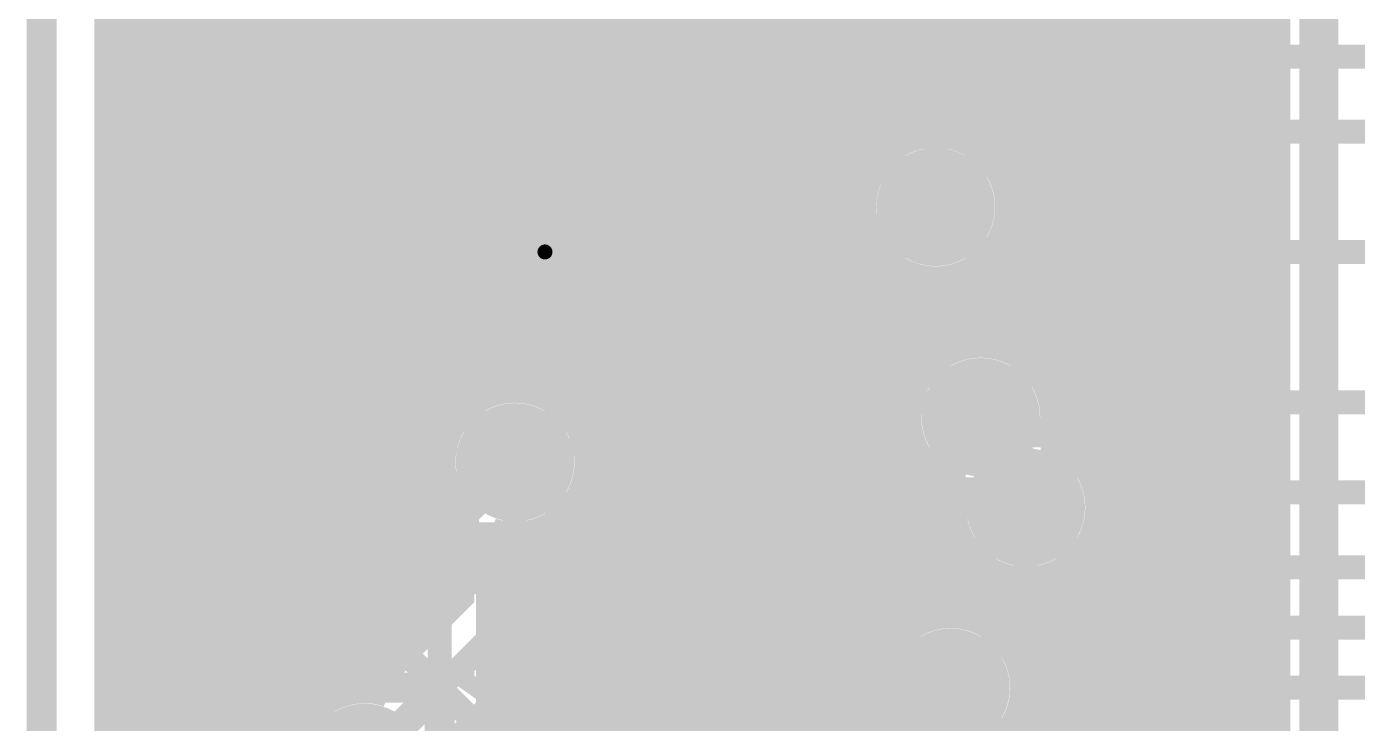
# Model space of a CAD drawing. Extents: x -4 to 136, y -50 to 40.
# Drawn here: x -4.13 to 7.12, y 13.03 to 18.92 of the extents above; entities that cross this region are included whole.
import ezdxf

# ---------------------------------------------------------------- set-up
doc = ezdxf.new("R2010")
doc.units = 0
doc.header["$MEASUREMENT"] = 0
doc.layers.get('0').update_dxf_attribs({"linetype": 'CONTINUOUS'})
for name, color, linetype in [('25-335-0_BOT', 7, 'CONTINUOUS'), ('25-335-0_DRD', 7, 'CONTINUOUS'), ('25-335-0_GND', 6, 'CONTINUOUS'), ('25-335-0_IN1', 4, 'CONTINUOUS'), ('25-335-0_SMT', 5, 'CONTINUOUS'), ('25-335-0_SPT', 10, 'CONTINUOUS'), ('25-335-0_SST', 9, 'CONTINUOUS'), ('25-335-0_TOP', 12, 'CONTINUOUS'), ('THRUHOLE_TAP', 15, 'CONTINUOUS')]:
    doc.layers.add(name, color=color, linetype=linetype)

# ---------------------------------------------------------------- blocks, each defined once
blk = doc.blocks.new('ROUND_40')
at = {"const_width": 0.29972}
blk.add_lwpolyline([(-0.14986, 0, 1), (0.14986, 0, 1)], format="xyb", close=True, dxfattribs=at)
blk = doc.blocks.new('ROUND_60')
at = {"const_width": 0.50038}
blk.add_lwpolyline([(-0.25019, 0, 1), (0.25019, 0, 1)], format="xyb", close=True, dxfattribs=at)
blk = doc.blocks.new('ROUND_63')
at = {"const_width": 0.0635}
blk.add_lwpolyline([(-0.03175, 0, 1), (0.03175, 0, 1)], format="xyb", close=True, dxfattribs=at)
blk = doc.blocks.new('RECTANGLE_4')
blk.add_solid([(0.4064, 0.4826), (0.4064, -0.4826), (-0.4064, 0.4826), (-0.4064, -0.4826)])
blk = doc.blocks.new('OBLONG_33')
at = {"const_width": 0.2794}
blk.add_lwpolyline([(0.7493, 0), (-0.7493, 0)], dxfattribs=at)
at = {"const_width": 0.1397}
for points in [[(-0.81915, 0, 1), (-0.67945, 0, 1)], [(0.67945, 0, 1), (0.81915, 0, 1)]]:
    blk.add_lwpolyline(points, format="xyb", close=True, dxfattribs=at)
blk = doc.blocks.new('RECTANGLE_34')
blk.add_solid([(0.889, 0.1397), (0.889, -0.1397), (-0.889, 0.1397), (-0.889, -0.1397)])
blk = doc.blocks.new('ROUND_23')
at = {"const_width": 0.10033}
blk.add_lwpolyline([(-0.050164, 0, 1), (0.050164, 0, 1)], format="xyb", close=True, dxfattribs=at)

msp = doc.modelspace()

# ---------------------------------------------------------------- linework, layer by layer
at = {"layer": '25-335-0_BOT'}
for points, const_width in [([(-3.429, 33.401), (-3.429, -3.556)], 0.254), ([(1.6002, 33.401), (1.6002, 2.53492)], 0.254), ([(1.8288, 33.401), (1.8288, 2.3749)], 0.254), ([(2.0574, 33.401), (2.0574, 2.17932)], 0.254), ([(2.286, 33.401), (2.286, 1.93802)], 0.254), ([(2.5146, 33.401), (2.5146, 1.63068)], 0.254), ([(2.7432, 33.401), (2.7432, 1.2065)], 0.254), ([(5.2578, 33.401), (5.2578, 5.68452)], 0.254), ([(2.9718, 29.35478), (2.9718, 17.63522)], 0.254), ([(3.2004, 29.0703), (3.2004, 17.9197)], 0.254), ([(3.429, 28.97378), (3.429, 18.01622)], 0.254), ([(3.6576, 28.9687), (3.6576, 18.0213)], 0.254), ([(5.4864, 28.66898), (5.4864, 12.34948)], 0.254), ([(5.715, 28.32608), (5.715, 12.69238)], 0.254), ([(5.9436, 28.21686), (5.9436, 12.8016)], 0.254), ([(6.1722, 28.20416), (6.1722, 12.81684)], 0.254), ([(-3.2004, 26.06294), (-3.2004, -3.556)], 0.254), ([(-2.9718, 25.7175), (-2.9718, 5.26034)], 0.254), ([(-2.7432, 25.51176), (-2.7432, 5.26034)], 0.254), ([(-2.5146, 25.37714), (-2.5146, 5.26034)], 0.254), ([(-2.286, 25.29078), (-2.286, 5.26034)], 0.254), ([(-2.0574, 25.2476), (-2.0574, 5.26034)], 0.254), ([(-1.8288, 25.24252), (-1.8288, 12.98956)], 0.254), ([(-1.6002, 25.273), (-1.6002, 13.23594)], 0.254), ([(-1.3716, 21.82114), (-1.3716, 13.3223)], 0.254), ([(1.3716, 21.82114), (1.3716, 2.66446)], 0.254), ([(-1.143, 21.36648), (-1.143, 13.4366)], 0.254), ([(1.143, 21.36648), (1.143, 2.77114)], 0.254), ([(-0.9144, 21.12518), (-0.9144, 13.6652)], 0.254), ([(-0.6858, 20.97024), (-0.6858, 13.8938)], 0.254), ([(-0.4572, 20.86864), (-0.4572, 15.6718)], 0.254), ([(6.858, 20.828), (6.858, -0.889), (8.89, -2.921), (13.843, -2.921)], 0.2032), ([(3.937, 15.621), (4.445, 16.129), (4.445, 20.447)], 0.2032), ([(6.4008, 20.39366), (6.4008, 12.74318)], 0.254), ([(6.4262, 20.36826), (6.4262, 12.72794)], 0.254), ([(3.8862, 20.1549), (3.8862, 17.93494)], 0.254), ([(5.0292, 20.21078), (5.0292, 5.70738)], 0.254), ([(4.0132, 19.98726), (4.0132, 17.8308)], 0.254), ([(4.8768, 19.98726), (4.8768, 16.129)], 0.254), ([(-0.2286, 19.65198), (-0.2286, 15.82674)], 0.254), ([(0.9144, 19.47672), (0.9144, 2.85496)], 0.254), ([(0, 19.30908), (0, 15.86992)], 0.254), ([(0.6858, 19.26082), (0.6858, 2.91846)], 0.254), ([(0.2286, 19.19986), (0.2286, 15.82674)], 0.254), ([(0.4572, 19.18716), (0.4572, 15.6718)], 0.254), ([(4.0132, 18.8468), (-3.429, 18.8468)], 0.254), ([(6.4262, 18.8468), (4.8768, 18.8468)], 0.254), ([(4.0132, 18.6182), (-3.429, 18.6182)], 0.254), ([(6.4262, 18.6182), (4.8768, 18.6182)], 0.254), ([(4.0132, 18.3896), (-3.429, 18.3896)], 0.254), ([(6.4262, 18.3896), (4.8768, 18.3896)], 0.254), ([(4.0132, 18.161), (-3.429, 18.161)], 0.254), ([(6.4262, 18.161), (4.8768, 18.161)], 0.254), ([(3.22072, 17.9324), (-3.429, 17.9324)], 0.254), ([(4.0132, 17.9324), (3.89128, 17.9324)], 0.254), ([(6.4262, 17.9324), (4.8768, 17.9324)], 0.254), ([(3.00482, 17.7038), (-3.429, 17.7038)], 0.254), ([(6.4262, 17.7038), (4.8768, 17.7038)], 0.254), ([(2.93116, 17.4752), (-3.429, 17.4752)], 0.254), ([(6.4262, 17.4752), (4.8768, 17.4752)], 0.254), ([(2.94386, 17.2466), (-3.429, 17.2466)], 0.254), ([(6.4262, 17.2466), (4.8768, 17.2466)], 0.254), ([(2.9718, 17.16278), (2.9718, 0.38862)], 0.254), ([(3.05308, 17.018), (-3.429, 17.018)], 0.254), ([(6.4262, 17.018), (4.8768, 17.018)], 0.254), ([(3.2004, 16.8783), (3.2004, 13.73886)], 0.254), ([(3.8862, 16.86306), (3.8862, 16.24838)], 0.254), ([(4.0132, 16.96466), (4.0132, 16.3068)], 0.254), ([(3.39598, 16.7894), (-3.429, 16.7894)], 0.254), ([(3.429, 16.78178), (3.429, 15.99184)], 0.254), ([(3.6576, 16.7767), (3.6576, 16.18488)], 0.254), ([(4.0132, 16.7894), (3.71348, 16.7894)], 0.254), ([(6.4262, 16.7894), (4.8768, 16.7894)], 0.254), ([(4.0132, 16.5608), (-3.429, 16.5608)], 0.254), ([(6.4262, 16.5608), (4.8768, 16.5608)], 0.254), ([(4.0132, 16.3322), (-3.429, 16.3322)], 0.254), ([(4.0132, 16.3068), (3.95478, 16.25092)], 0.254), ([(6.4262, 16.3322), (4.8768, 16.3322)], 0.254), ([(3.5306, 16.1036), (-3.429, 16.1036)], 0.254), ([(6.4262, 16.1036), (4.8768, 16.1036)], 0.254), ([(3.36042, 15.875), (-3.429, 15.875)], 0.254), ([(6.4262, 15.875), (4.79298, 15.875)], 0.254), ([(4.8006, 15.88262), (4.8006, 15.26286)], 0.254), ([(4.7498, 15.8242), (4.56692, 15.63878)], 0.254), ([(-0.48006, 15.6464), (-3.429, 15.6464)], 0.254), ([(3.30708, 15.6464), (0.48006, 15.6464)], 0.254), ([(6.4262, 15.6464), (4.572, 15.6464)], 0.254), ([(4.572, 15.64386), (4.572, 15.43558)], 0.254), ([(-0.60452, 15.4178), (-3.429, 15.4178)], 0.254), ([(3.3401, 15.4178), (0.60452, 15.4178)], 0.254), ([(6.4262, 15.4178), (4.60756, 15.4178)], 0.254), ([(-0.62738, 15.1892), (-3.429, 15.1892)], 0.254), ([(-1.27, 12.7), (0, 13.97), (0, 15.24)], 0.2032), ([(3.47726, 15.1892), (0.62738, 15.1892)], 0.254), ([(3.429, 15.24762), (3.429, 13.91158)], 0.254), ([(6.4262, 15.1892), (4.85394, 15.1892)], 0.254), ([(-0.56388, 14.9606), (-3.429, 14.9606)], 0.254), ([(3.6957, 14.9606), (0.56388, 14.9606)], 0.254), ([(3.6576, 15.05712), (3.6576, 13.96492)], 0.254), ([(6.4262, 14.9606), (4.9403, 14.9606)], 0.254), ([(-0.4318, 14.732), (-3.429, 14.732)], 0.254), ([(-0.4572, 14.80566), (-0.4572, 14.1224)], 0.254), ([(-0.4318, 14.78026), (-0.4318, 14.1478)], 0.254), ([(0.4318, 14.78026), (0.4318, 13.97)], 0.254), ([(3.70078, 14.732), (0.4318, 14.732)], 0.254), ([(0.4572, 14.80566), (0.4572, 2.96164)], 0.254), ([(6.4262, 14.732), (4.93522, 14.732)], 0.254), ([(-0.4318, 14.5034), (-3.429, 14.5034)], 0.254), ([(3.7973, 14.5034), (0.4318, 14.5034)], 0.254), ([(6.4262, 14.5034), (4.8387, 14.5034)], 0.254), ([(3.8862, 14.39926), (3.8862, 13.9319)], 0.254), ([(4.8006, 14.4526), (4.8006, 5.64388)], 0.254), ([(-0.4318, 14.2748), (-3.429, 14.2748)], 0.254), ([(4.08178, 14.2748), (0.4318, 14.2748)], 0.254), ([(6.4262, 14.2748), (4.55422, 14.2748)], 0.254), ([(4.572, 14.28242), (4.572, 5.45084)], 0.254), ([(4.1148, 14.2621), (4.1148, 13.7922)], 0.254), ([(4.3434, 14.22908), (4.3434, -3.556)], 0.254), ([(-0.5334, 14.0462), (-3.429, 14.0462)], 0.254), ([(-0.4318, 14.1478), (-1.24968, 13.32992)], 0.254), ([(6.4262, 14.0462), (0.4318, 14.0462)], 0.254), ([(-0.762, 13.8176), (-3.429, 13.8176)], 0.254), ([(3.2766, 13.8176), (0.40386, 13.8176)], 0.254), ([(6.4262, 13.8176), (4.08686, 13.8176)], 0.254), ([(0.3048, 13.6652), (-0.64008, 12.71778)], 0.254), ([(-0.9906, 13.589), (-3.429, 13.589)], 0.254), ([(3.10642, 13.589), (0.2286, 13.589)], 0.254), ([(0.2286, 13.58646), (0.2286, 5.26034)], 0.254), ([(6.4262, 13.589), (4.25958, 13.589)], 0.254), ([(-1.2192, 13.3604), (-3.429, 13.3604)], 0.254), ([(-1.24968, 13.32992), (-1.26994, 13.32894)], 0.254), ([(3.05308, 13.3604), (0, 13.3604)], 0.254), ([(0, 13.35786), (0, 5.26034)], 0.254), ([(3.683, -2.413), (3.683, 13.335)], 0.2032), ([(6.4262, 13.3604), (4.31292, 13.3604)], 0.254), ([(-1.7272, 13.1318), (-3.429, 13.1318)], 0.254), ([(-0.2286, 13.12926), (-0.2286, 5.26034)], 0.254), ([(3.0861, 13.1318), (-0.22606, 13.1318)], 0.254), ([(6.4262, 13.1318), (4.2799, 13.1318)], 0.254), ([(3.2004, 12.9286), (3.2004, -2.0066)], 0.254)]:
    msp.add_lwpolyline(points, dxfattribs=dict(at, const_width=const_width))
at = {"layer": '25-335-0_BOT', "const_width": 0.254}
for points in [[(3.556, 18.02892, 0.4142136), (2.92608, 17.399)], [(4.0132, 17.8308, 0.2063465), (3.556, 18.02787)], [(2.92608, 17.399, 0.4142136), (3.556, 16.76908)], [(3.556, 16.76908, 0.2055832), (4.01269, 16.96514)], [(3.937, 16.25092, 0.4142136), (3.30708, 15.621)], [(4.7498, 15.8242, 0.1989124), (4.87605, 16.129)], [(4.7498, 15.8242, 0.1989124), (4.87605, 16.129)], [(0, 15.86992, 0.4142136), (-0.62992, 15.24)], [(0.62992, 15.24, 0.4142136), (0, 15.86992)], [(3.30708, 15.621, 0.3105672), (3.71094, 15.03172)], [(4.54152, 15.44828, 0.0696874), (4.56571, 15.621)], [(4.94792, 14.859, 0.3115985), (4.54152, 15.44828)], [(-0.62992, 15.24, 0.2070678), (-0.43125, 14.78084)], [(0.4318, 14.78026, 0.2070673), (0.63072, 15.24)], [(3.71094, 15.03172, 0.0694097), (3.68685, 14.859)], [(3.68808, 14.859, 0.4142136), (4.318, 14.22908)], [(4.318, 14.22908, 0.4142136), (4.94792, 14.859)], [(0.3048, 13.6652, 0.1989124), (0.43105, 13.97)], [(0.3048, 13.6652, 0.1989124), (0.43105, 13.97)], [(3.683, 13.96492, 0.4142136), (3.05308, 13.335)], [(4.31292, 13.335, 0.4142136), (3.683, 13.96492)], [(-1.27, 13.32992, 0.4142136), (-1.89992, 12.7)], [(3.05308, 13.335, 0.2070672), (3.25175, 12.87584)], [(4.1148, 12.87526, 0.2070673), (4.31372, 13.335)]]:
    msp.add_lwpolyline(points, format="xyb", dxfattribs=at)
at = {"layer": '25-335-0_DRD', "const_width": 0.254}
for points in [[(-4.0005, 34.00044), (-4.0005, -4.0005), (135.99922, -4.0005), (135.99922, 34.00044), (-4.0005, 34.00044)], [(-2.032, 20.32), (-2.032, 19.05)], [(-0.762, 20.32), (-2.032, 19.05)], [(-0.762, 19.05), (-2.032, 20.32)], [(-2.032, 20.32), (-2.032, 19.05)], [(-0.762, 20.32), (-2.032, 19.05)], [(-0.762, 19.05), (-2.032, 20.32)], [(-0.762, 19.05), (-0.762, 20.32)], [(-0.762, 19.05), (-0.762, 20.32)], [(-2.032, 19.05), (-0.762, 19.05)], [(-2.032, 19.05), (-0.762, 19.05)], [(2.921, 18.034), (2.921, 16.764)], [(4.191, 18.034), (2.921, 18.034)], [(4.191, 18.034), (2.921, 16.764)], [(4.191, 16.764), (2.921, 18.034)], [(4.191, 16.764), (4.191, 18.034)], [(-0.381, 17.653), (-0.381, 16.383)], [(0.889, 17.653), (-0.381, 17.653)], [(0.889, 17.653), (-0.381, 16.383)], [(0.889, 16.383), (-0.381, 17.653)], [(-0.381, 17.653), (-0.381, 16.383)], [(0.889, 17.653), (-0.381, 17.653)], [(0.889, 17.653), (-0.381, 16.383)], [(0.889, 16.383), (-0.381, 17.653)], [(0.889, 16.383), (0.889, 17.653)], [(0.889, 16.383), (0.889, 17.653)], [(2.921, 16.764), (4.191, 16.764)], [(-0.381, 16.383), (0.889, 16.383)], [(-0.381, 16.383), (0.889, 16.383)], [(3.302, 16.256), (3.302, 14.986)], [(4.572, 16.256), (3.302, 16.256)], [(4.572, 16.256), (3.302, 14.986)], [(4.572, 14.986), (3.302, 16.256)], [(4.572, 14.986), (4.572, 16.256)], [(-0.635, 15.875), (-0.635, 14.605)], [(0.635, 15.875), (-0.635, 15.875)], [(0.635, 15.875), (-0.635, 14.605)], [(0.635, 14.605), (-0.635, 15.875)], [(0.635, 14.605), (0.635, 15.875)], [(3.683, 15.494), (3.683, 14.224)], [(4.953, 15.494), (3.683, 15.494)], [(4.953, 15.494), (3.683, 14.224)], [(4.953, 14.224), (3.683, 15.494)], [(4.953, 14.224), (4.953, 15.494)], [(3.302, 14.986), (4.572, 14.986)], [(-0.635, 14.605), (0.635, 14.605)], [(3.683, 14.224), (4.953, 14.224)], [(3.048, 13.97), (3.048, 12.7)], [(4.318, 13.97), (3.048, 13.97)], [(4.318, 13.97), (3.048, 12.7)], [(4.318, 12.7), (3.048, 13.97)], [(4.318, 12.7), (4.318, 13.97)], [(-1.905, 13.335), (-1.905, 12.065)], [(-0.635, 13.335), (-1.905, 13.335)], [(-0.635, 13.335), (-1.905, 12.065)], [(-0.635, 12.065), (-1.905, 13.335)], [(-0.635, 12.065), (-0.635, 13.335)]]:
    msp.add_lwpolyline(points, dxfattribs=at)
at = {"layer": '25-335-0_GND', "const_width": 0.254}
msp.add_lwpolyline([(-4.0005, 34.00044), (-4.0005, -4.0005), (135.99922, -4.0005), (135.99922, 34.00044), (-4.0005, 34.00044)], dxfattribs=at)
at = {"layer": '25-335-0_IN1'}
for points, const_width in [([(-3.429, 33.401), (-3.429, -3.556)], 0.254), ([(1.6002, 33.401), (1.6002, 6.54558)], 0.254), ([(1.8288, 33.401), (1.8288, 6.54558)], 0.254), ([(2.0574, 33.401), (2.0574, 6.54558)], 0.254), ([(2.286, 33.401), (2.286, 6.54558)], 0.254), ([(2.5146, 33.401), (2.5146, 6.54558)], 0.254), ([(2.7432, 33.401), (2.7432, 6.54558)], 0.254), ([(5.2578, 33.401), (5.2578, 5.68452)], 0.254), ([(3.556, 17.399), (3.556, 29.591)], 0.2032), ([(2.9718, 29.35478), (2.9718, 17.63522)], 0.254), ([(3.1242, 29.13126), (3.1242, 17.8562)], 0.254), ([(6.096, 28.829), (6.096, 12.192)], 0.2032), ([(5.4864, 28.66898), (5.4864, 12.34948)], 0.254), ([(5.6642, 28.36926), (5.6642, 12.6492)], 0.254), ([(-3.2004, 26.06294), (-3.2004, -3.556)], 0.254), ([(-2.9718, 25.7175), (-2.9718, -3.556)], 0.254), ([(-2.7432, 25.51176), (-2.7432, -3.556)], 0.254), ([(-2.5146, 25.37714), (-2.5146, -3.556)], 0.254), ([(-2.286, 25.29078), (-2.286, -3.556)], 0.254), ([(-2.0574, 25.2476), (-2.0574, -3.556)], 0.254), ([(-1.8288, 25.24252), (-1.8288, 12.98956)], 0.254), ([(-1.6002, 25.273), (-1.6002, 13.23594)], 0.254), ([(32.131, 23.241), (30.861, 24.511), (22.606, 24.511), (21.717, 23.622), (11.176, 23.622), (6.731, 19.177), (6.731, 9.271), (6.223, 8.763)], 0.2032), ([(-1.3716, 21.82114), (-1.3716, 13.3223)], 0.254), ([(1.3716, 21.82114), (1.3716, 6.54558)], 0.254), ([(-1.143, 21.36648), (-1.143, 13.31722)], 0.254), ([(1.143, 21.36648), (1.143, 6.54558)], 0.254), ([(5.0292, 20.21078), (5.0292, 5.70738)], 0.254), ([(3.9878, 20.01266), (3.9878, 17.8562)], 0.254), ([(4.1148, 19.91106), (4.1148, 17.68856)], 0.254), ([(4.8006, 19.9263), (4.8006, 15.26286)], 0.254), ([(0.381, 19.812), (-0.635, 18.796), (-0.635, 5.334), (3.048, 1.651), (3.048, -3.302)], 0.2032), ([(4.3434, 19.8247), (4.3434, 16.10106)], 0.254), ([(4.572, 19.82978), (4.572, 15.43558)], 0.254), ([(0.9144, 19.47672), (0.9144, 6.54558)], 0.254), ([(0.6858, 19.26082), (0.6858, 6.54558)], 0.254), ([(0.36068, 19.18208), (-0.2032, 18.61566)], 0.254), ([(0.4572, 19.18716), (0.4572, 15.6718)], 0.254), ([(0.2286, 19.04746), (0.2286, 15.82674)], 0.254), ([(-1.06426, 18.8468), (-3.429, 18.8468)], 0.254), ([(-1.0668, 18.796), (-1.0668, 13.2969)], 0.254), ([(0, 18.81886), (0, 15.86992)], 0.254), ([(3.1242, 18.8468), (0.0254, 18.8468)], 0.254), ([(5.6642, 18.8468), (3.9878, 18.8468)], 0.254), ([(-1.0668, 18.6182), (-3.429, 18.6182)], 0.254), ([(-0.2032, 18.61566), (-0.2032, 15.8369)], 0.254), ([(3.1242, 18.6182), (-0.20066, 18.6182)], 0.254), ([(5.6642, 18.6182), (3.9878, 18.6182)], 0.254), ([(-1.0668, 18.3896), (-3.429, 18.3896)], 0.254), ([(3.1242, 18.3896), (-0.2032, 18.3896)], 0.254), ([(5.6642, 18.3896), (3.9878, 18.3896)], 0.254), ([(-1.0668, 18.161), (-3.429, 18.161)], 0.254), ([(3.1242, 18.161), (-0.2032, 18.161)], 0.254), ([(5.6642, 18.161), (3.9878, 18.161)], 0.254), ([(-1.0668, 17.9324), (-3.429, 17.9324)], 0.254), ([(3.1242, 17.9324), (-0.2032, 17.9324)], 0.254), ([(5.6642, 17.9324), (3.9878, 17.9324)], 0.254), ([(-1.0668, 17.7038), (-3.429, 17.7038)], 0.254), ([(3.00482, 17.7038), (-0.2032, 17.7038)], 0.254), ([(5.6642, 17.7038), (4.10718, 17.7038)], 0.254), ([(-1.0668, 17.4752), (-3.429, 17.4752)], 0.254), ([(2.93116, 17.4752), (-0.2032, 17.4752)], 0.254), ([(5.6642, 17.4752), (4.18084, 17.4752)], 0.254), ([(-1.0668, 17.2466), (-3.429, 17.2466)], 0.254), ([(2.94386, 17.2466), (-0.2032, 17.2466)], 0.254), ([(5.6642, 17.2466), (4.1656, 17.2466)], 0.254), ([(2.9718, 17.16278), (2.9718, 6.54558)], 0.254), ([(4.1148, 17.1069), (4.1148, 16.22552)], 0.254), ([(-1.0668, 17.018), (-3.429, 17.018)], 0.254), ([(3.05308, 17.018), (-0.2032, 17.018)], 0.254), ([(5.6642, 17.018), (4.05638, 17.018)], 0.254), ([(3.2004, 16.8783), (3.2004, 13.73886)], 0.254), ([(3.8862, 16.86306), (3.8862, 16.24838)], 0.254), ([(-1.0668, 16.7894), (-3.429, 16.7894)], 0.254), ([(3.39598, 16.7894), (-0.2032, 16.7894)], 0.254), ([(3.429, 16.78178), (3.429, 15.99184)], 0.254), ([(3.6576, 16.7767), (3.6576, 16.18488)], 0.254), ([(5.6642, 16.7894), (3.71348, 16.7894)], 0.254), ([(-1.0668, 16.5608), (-3.429, 16.5608)], 0.254), ([(5.6642, 16.5608), (-0.2032, 16.5608)], 0.254), ([(-1.0668, 16.3322), (-3.429, 16.3322)], 0.254), ([(5.6642, 16.3322), (-0.2032, 16.3322)], 0.254), ([(-1.0668, 16.1036), (-3.429, 16.1036)], 0.254), ([(3.5306, 16.1036), (-0.2032, 16.1036)], 0.254), ([(5.6642, 16.1036), (4.34086, 16.1036)], 0.254), ([(-1.0668, 15.875), (-3.429, 15.875)], 0.254), ([(3.36042, 15.875), (-0.2032, 15.875)], 0.254), ([(5.6642, 15.875), (4.51358, 15.875)], 0.254), ([(-1.0668, 15.6464), (-3.429, 15.6464)], 0.254), ([(3.30708, 15.6464), (0.48006, 15.6464)], 0.254), ([(5.6642, 15.6464), (4.56692, 15.6464)], 0.254), ([(-1.0668, 15.4178), (-3.429, 15.4178)], 0.254), ([(3.3401, 15.4178), (0.60452, 15.4178)], 0.254), ([(5.6642, 15.4178), (4.60756, 15.4178)], 0.254), ([(-1.0668, 15.1892), (-3.429, 15.1892)], 0.254), ([(3.47726, 15.1892), (0.62738, 15.1892)], 0.254), ([(3.429, 15.24762), (3.429, 13.91158)], 0.254), ([(5.6642, 15.1892), (4.85394, 15.1892)], 0.254), ([(-1.0668, 14.9606), (-3.429, 14.9606)], 0.254), ([(3.6957, 14.9606), (0.56388, 14.9606)], 0.254), ([(3.6576, 15.05712), (3.6576, 13.96492)], 0.254), ([(5.6642, 14.9606), (4.9403, 14.9606)], 0.254), ([(4.318, 14.859), (4.318, 2.032), (8.255, -1.905), (16.51, -1.905), (17.018, -1.397), (17.018, 0.254), (21.082, 4.318), (25.527, 4.318), (26.797, 3.048), (39.497, 3.048)], 0.2032), ([(-1.0668, 14.732), (-3.429, 14.732)], 0.254), ([(3.70078, 14.732), (0.37084, 14.732)], 0.254), ([(0.4572, 14.80566), (0.4572, 6.54558)], 0.254), ([(5.6642, 14.732), (4.93522, 14.732)], 0.254), ([(-0.2032, 14.6431), (-0.2032, 5.5118)], 0.254), ([(0, 14.61008), (0, 5.3086)], 0.254), ([(0.2286, 14.65326), (0.2286, 5.08)], 0.254), ([(-1.0668, 14.5034), (-3.429, 14.5034)], 0.254), ([(3.7973, 14.5034), (-0.2032, 14.5034)], 0.254), ([(5.6642, 14.5034), (4.8387, 14.5034)], 0.254), ([(3.8862, 14.39926), (3.8862, 13.9319)], 0.254), ([(4.7498, 14.39926), (4.7498, 5.61594)], 0.254), ([(4.8006, 14.4526), (4.8006, 5.64388)], 0.254), ([(-1.0668, 14.2748), (-3.429, 14.2748)], 0.254), ([(3.8862, 14.2748), (-0.2032, 14.2748)], 0.254), ([(5.6642, 14.2748), (4.7498, 14.2748)], 0.254), ([(-1.0668, 14.0462), (-3.429, 14.0462)], 0.254), ([(3.8862, 14.0462), (-0.2032, 14.0462)], 0.254), ([(5.6642, 14.0462), (4.7498, 14.0462)], 0.254), ([(-1.0668, 13.8176), (-3.429, 13.8176)], 0.254), ([(3.2766, 13.8176), (-0.2032, 13.8176)], 0.254), ([(5.6642, 13.8176), (4.7498, 13.8176)], 0.254), ([(-1.0668, 13.589), (-3.429, 13.589)], 0.254), ([(3.10642, 13.589), (-0.2032, 13.589)], 0.254), ([(5.6642, 13.589), (4.7498, 13.589)], 0.254), ([(-1.0668, 13.3604), (-3.429, 13.3604)], 0.254), ([(3.05308, 13.3604), (-0.2032, 13.3604)], 0.254), ([(5.6642, 13.3604), (4.7498, 13.3604)], 0.254), ([(-1.7272, 13.1318), (-3.429, 13.1318)], 0.254), ([(3.0861, 13.1318), (-0.2032, 13.1318)], 0.254), ([(5.6642, 13.1318), (4.7498, 13.1318)], 0.254), ([(3.2004, 12.9286), (3.2004, 2.1082)], 0.254)]:
    msp.add_lwpolyline(points, dxfattribs=dict(at, const_width=const_width))
at = {"layer": '25-335-0_IN1', "const_width": 0.254}
for points in [[(-0.9398, 19.1008, 0.1989124), (-1.06605, 18.796)], [(-0.9398, 19.1008, 0.1989124), (-1.06605, 18.796)], [(3.1242, 17.8562, 0.2063465), (2.92713, 17.399)], [(4.18592, 17.399, 0.2063464), (3.98852, 17.85696)], [(2.92608, 17.399, 0.4142136), (3.556, 16.76908)], [(3.556, 16.76908, 0.4142136), (4.18592, 17.399)], [(3.937, 16.25092, 0.4142136), (3.30708, 15.621)], [(4.56692, 15.621, 0.4142136), (3.937, 16.25092)], [(0, 15.86992, 0.0822143), (-0.203, 15.83631)], [(0.62992, 15.24, 0.4142136), (0, 15.86992)], [(3.30708, 15.621, 0.3105672), (3.71094, 15.03172)], [(4.54152, 15.44828, 0.0696874), (4.56571, 15.621)], [(4.94792, 14.859, 0.3115985), (4.54152, 15.44828)], [(0, 14.61008, 0.4142136), (0.62992, 15.24)], [(3.71094, 15.03172, 0.0694097), (3.68685, 14.859)], [(3.68808, 14.859, 0.2070672), (3.88675, 14.39984)], [(4.7498, 14.39926, 0.2070673), (4.94872, 14.859)], [(-0.2032, 14.6431, 0.0822145), (0, 14.60946)], [(3.683, 13.96492, 0.4142136), (3.05308, 13.335)], [(3.8862, 13.9319, 0.0822145), (3.683, 13.96554)], [(-1.27, 13.32992, 0.4142136), (-1.89992, 12.7)], [(-1.0668, 13.2969, 0.0822145), (-1.27, 13.33054)], [(3.05308, 13.335, 0.4142136), (3.683, 12.70508)]]:
    msp.add_lwpolyline(points, format="xyb", dxfattribs=at)
at = {"layer": '25-335-0_SST', "const_width": 0.1524}
for points in [[(10.922, 20.955), (3.175, 20.955), (3.175, 12.065), (12.065, 12.065), (12.065, 19.812), (10.922, 20.955)], [(0.8255, 19.2405), (-2.0955, 19.2405), (-2.0955, 17.6022), (0.8255, 17.6022), (0.8255, 19.2405)], [(-1.2573, 16.35506), (-1.31826, 16.18742), (-1.67386, 16.18742), (-1.73228, 16.35506), (-1.73228, 17.03324), (-1.67386, 17.20342), (-1.31826, 17.20342), (-1.2573, 17.03324)], [(-0.4191, 16.18742), (-0.89408, 16.18742), (-0.4191, 16.86306), (-0.4191, 17.03324), (-0.48006, 17.20342), (-0.83566, 17.20342), (-0.89408, 17.03324)], [(0.41656, 16.52524), (-0.05588, 16.52524), (0.18034, 17.20342), (0.29972, 17.20342), (0.29972, 16.18742)], [(0.5969, 14.89456), (-0.24892, 14.89456), (-0.4191, 14.95298), (-0.4191, 15.30858), (-0.24892, 15.36954), (0.5969, 15.36954)], [(-0.4191, 14.05636), (-0.4191, 14.53134), (0.25908, 14.05636), (0.42672, 14.05636), (0.5969, 14.11478), (0.5969, 14.47038), (0.42672, 14.53134)], [(-0.4191, 13.51534), (-0.24892, 13.63218), (-0.07874, 13.69314), (0.25908, 13.69314), (0.42672, 13.63218), (0.5969, 13.51534), (0.5969, 13.39596), (0.42672, 13.27658), (0.25908, 13.21816), (-0.07874, 13.21816), (-0.24892, 13.27658), (-0.4191, 13.39596), (-0.4191, 13.51534)]]:
    msp.add_lwpolyline(points, dxfattribs=at)
at = {"layer": '25-335-0_TOP'}
for points, const_width in [([(-3.429, 33.401), (-3.429, -3.556)], 0.254), ([(0.635, 26.1112), (-2.159, 26.1112), (-2.413, 25.8572), (-2.413, 8.255), (8.001, -2.159), (11.811, -2.159), (13.97, 0)], 0.381), ([(-3.2004, 26.06294), (-3.2004, 5.26034)], 0.254), ([(-2.9718, 25.7175), (-2.9718, 5.26034)], 0.254), ([(-2.9337, 25.67686), (-2.9337, 8.255)], 0.254), ([(0.635, 24.6888), (-0.7112, 24.6888), (-1.524, 23.876), (-1.524, 21.209), (-0.254, 19.939), (-0.254, 18.7452), (0.0762, 18.415)], 0.2032), ([(-1.3462, 18.415), (-1.3462, 19.6342), (-1.397, 19.685)], 0.2032), ([(-1.3462, 18.415), (-1.3462, 19.6342), (-1.397, 19.685)], 0.2032), ([(-1.3462, 19.2278), (-1.3462, 18.415)], 0.254), ([(-2.9337, 18.8468), (-3.429, 18.8468)], 0.254), ([(1.9431, 18.74266), (3.60934, 18.74266), (3.683, 18.669), (10.922, 18.669)], 0.2032), ([(-2.9337, 18.6182), (-3.429, 18.6182)], 0.254), ([(-2.9337, 18.3896), (-3.429, 18.3896)], 0.254), ([(-1.3462, 17.6022), (-1.3462, 18.415)], 0.254), ([(0.0762, 18.415), (0.0762, 18.24228), (1.9431, 18.24228)], 0.2032), ([(3.175, 7.5438), (1.6002, 7.5438), (0.254, 8.89), (0.254, 12.446), (-1.016, 13.716), (-1.016, 17.145), (0.0762, 18.2372), (0.0762, 18.24228), (1.9431, 18.24228)], 0.2032), ([(1.9431, 18.24228), (3.4798, 18.24228), (3.683, 18.034), (9.398, 18.034), (9.652, 17.78)], 0.2032), ([(1.9431, 18.24228), (3.47472, 18.24228), (3.683, 18.034), (9.398, 18.034), (9.652, 17.78)], 0.2032), ([(-2.9337, 18.161), (-3.429, 18.161)], 0.254), ([(-2.9337, 17.9324), (-3.429, 17.9324)], 0.254), ([(-2.9337, 17.7038), (-3.429, 17.7038)], 0.254), ([(0.254, 17.018), (0.9779, 17.7419), (1.9431, 17.7419)], 0.2032), ([(0.254, 17.018), (0.9779, 17.7419), (1.9431, 17.7419)], 0.2032), ([(-1.8923, 17.6022), (-1.8923, 12.79652)], 0.254), ([(-1.1684, 17.6022), (-1.8923, 17.6022)], 0.254), ([(-1.8288, 17.6022), (-1.8288, 12.98956)], 0.254), ([(-1.6002, 17.6022), (-1.6002, 13.23594)], 0.254), ([(-1.3716, 17.6022), (-1.3716, 17.38884)], 0.254), ([(-1.1684, 17.6022), (-1.31572, 17.45488)], 0.254), ([(0.0508, 17.6022), (-0.5842, 16.96466)], 0.254), ([(0, 17.54886), (0, 15.86992)], 0.254), ([(0.74422, 17.6022), (0.0508, 17.6022)], 0.254), ([(0.2286, 17.6022), (0.2286, 15.82674)], 0.254), ([(0.4572, 17.6022), (0.4572, 15.6718)], 0.254), ([(0.6858, 17.6022), (0.6858, 13.7668)], 0.254), ([(-2.9337, 17.4752), (-3.429, 17.4752)], 0.254), ([(-1.2954, 17.4752), (-1.8923, 17.4752)], 0.254), ([(0.78486, 17.4752), (-0.07366, 17.4752)], 0.254), ([(-0.2286, 17.32026), (-0.2286, 15.82674)], 0.254), ([(1.9431, 17.24152), (3.556, 17.24152), (3.556, 17.399)], 0.2032), ([(-2.9337, 17.2466), (-3.429, 17.2466)], 0.254), ([(-1.4351, 17.2466), (-1.8923, 17.2466)], 0.254), ([(0.7239, 17.2466), (-0.30226, 17.2466)], 0.254), ([(-1.4478, 17.145), (-1.4478, 13.716)], 0.254), ([(-0.4572, 17.09166), (-0.4572, 15.6718)], 0.254), ([(-2.9337, 17.018), (-3.429, 17.018)], 0.254), ([(-1.4478, 17.018), (-1.8923, 17.018)], 0.254), ([(0.77978, 17.018), (-0.53086, 17.018)], 0.254), ([(1.9431, 16.74114), (3.81, 16.74114), (4.08686, 17.018), (10.795, 17.018), (10.922, 16.891)], 0.2032), ([(-0.5842, 16.96466), (-0.5842, 15.47622)], 0.254), ([(-2.9337, 16.7894), (-3.429, 16.7894)], 0.254), ([(-1.4478, 16.7894), (-1.8923, 16.7894)], 0.254), ([(0.72644, 16.7894), (-0.5842, 16.7894)], 0.254), ([(-2.9337, 16.5608), (-3.429, 16.5608)], 0.254), ([(-1.4478, 16.5608), (-1.8923, 16.5608)], 0.254), ([(0.75946, 16.5608), (-0.5842, 16.5608)], 0.254), ([(-2.9337, 16.3322), (-3.429, 16.3322)], 0.254), ([(-1.4478, 16.3322), (-1.8923, 16.3322)], 0.254), ([(0.73152, 16.3322), (-0.5842, 16.3322)], 0.254), ([(10.922, 15.494), (10.668, 15.748), (4.699, 15.748), (4.20624, 16.24076), (1.9431, 16.24076)], 0.2032), ([(-2.9337, 16.1036), (-3.429, 16.1036)], 0.254), ([(-1.4478, 16.1036), (-1.8923, 16.1036)], 0.254), ([(0.74422, 16.1036), (-0.5842, 16.1036)], 0.254), ([(-2.9337, 15.875), (-3.429, 15.875)], 0.254), ([(-1.4478, 15.875), (-1.8923, 15.875)], 0.254), ([(0.74422, 15.875), (-0.5842, 15.875)], 0.254), ([(-2.9337, 15.6464), (-3.429, 15.6464)], 0.254), ([(-1.4478, 15.6464), (-1.8923, 15.6464)], 0.254), ([(-0.48006, 15.6464), (-0.5842, 15.6464)], 0.254), ([(0.73406, 15.6464), (0.48006, 15.6464)], 0.254), ([(1.9431, 15.74038), (3.81762, 15.74038), (3.937, 15.621)], 0.2032), ([(-2.9337, 15.4178), (-3.429, 15.4178)], 0.254), ([(-1.4478, 15.4178), (-1.8923, 15.4178)], 0.254), ([(0.75946, 15.4178), (0.60452, 15.4178)], 0.254), ([(-2.9337, 15.1892), (-3.429, 15.1892)], 0.254), ([(-1.4478, 15.1892), (-1.8923, 15.1892)], 0.254), ([(0, 15.24), (0, 13.843), (0.60452, 13.23848), (1.9431, 13.23848)], 0.2032), ([(0.72644, 15.1892), (0.62738, 15.1892)], 0.254), ([(1.9431, 15.24), (3.175, 15.24), (3.556, 14.859), (4.318, 14.859)], 0.2032), ([(-2.9337, 14.9606), (-3.429, 14.9606)], 0.254), ([(-1.4478, 14.9606), (-1.8923, 14.9606)], 0.254), ([(0.77978, 14.9606), (0.56388, 14.9606)], 0.254), ([(10.287, 14.986), (5.588, 14.986), (4.84124, 14.23924), (1.9431, 14.23924)], 0.2032), ([(-2.9337, 14.732), (-3.429, 14.732)], 0.254), ([(-1.4478, 14.732), (-1.8923, 14.732)], 0.254), ([(0.4318, 14.78026), (0.4318, 14.0208)], 0.254), ([(0.7239, 14.732), (0.4318, 14.732)], 0.254), ([(0.4572, 14.80566), (0.4572, 13.9954)], 0.254), ([(-2.9337, 14.5034), (-3.429, 14.5034)], 0.254), ([(-1.4478, 14.5034), (-1.8923, 14.5034)], 0.254), ([(0.7874, 14.5034), (0.4318, 14.5034)], 0.254), ([(1.9431, 12.7381), (2.286, 12.7381), (2.3241, 12.7), (4.064, 12.7), (5.715, 14.351), (11.811, 14.351), (11.938, 14.478), (12.065, 14.478)], 0.2032), ([(-2.9337, 14.2748), (-3.429, 14.2748)], 0.254), ([(-1.4478, 14.2748), (-1.8923, 14.2748)], 0.254), ([(0.7239, 14.2748), (0.4318, 14.2748)], 0.254), ([(0.7239, 14.23924), (0.72488, 14.20882)], 0.254), ([(0.7239, 14.20876), (0.7239, 13.7287)], 0.254), ([(-2.9337, 14.0462), (-3.429, 14.0462)], 0.254), ([(-1.4478, 14.0462), (-1.8923, 14.0462)], 0.254), ([(0.7239, 14.0462), (0.4318, 14.0462)], 0.254), ([(0.4318, 14.0208), (0.7239, 13.7287)], 0.254), ([(-2.9337, 13.8176), (-3.429, 13.8176)], 0.254), ([(-1.4478, 13.8176), (-1.8923, 13.8176)], 0.254), ([(0.7239, 13.8176), (0.635, 13.8176)], 0.254), ([(3.683, 13.335), (3.27914, 13.73886), (1.9431, 13.73886)], 0.2032), ([(4.92506, 10.7569), (4.92506, 12.67206), (6.096, 13.843), (10.414, 13.843), (10.541, 13.716)], 0.2032), ([(-2.9337, 13.589), (-3.429, 13.589)], 0.254), ([(-1.42748, 13.589), (-1.8923, 13.589)], 0.254), ([(-1.3716, 13.46962), (-1.3716, 13.3223)], 0.254), ([(-1.3208, 13.4112), (-1.23952, 13.32992)], 0.254), ([(-2.9337, 13.3604), (-3.429, 13.3604)], 0.254), ([(-1.27, 13.3604), (-1.8923, 13.3604)], 0.254), ([(-1.23952, 13.32992), (-1.26979, 13.32772)], 0.254), ([(19.05, 11.811), (17.399, 10.16), (15.875, 10.16), (15.621, 10.414), (13.716, 10.414), (11.049, 13.081), (10.287, 13.081), (10.033, 13.335), (6.223, 13.335), (5.42544, 12.53744), (5.42544, 10.7569)], 0.2032), ([(-2.9337, 13.1318), (-3.429, 13.1318)], 0.254), ([(-1.7272, 13.1318), (-1.8923, 13.1318)], 0.254)]:
    msp.add_lwpolyline(points, dxfattribs=dict(at, const_width=const_width))
at = {"layer": '25-335-0_TOP', "const_width": 0.254}
for points in [[(0.74422, 17.6022, 0.0654237), (0.79558, 17.49079)], [(-1.3208, 17.4498, 0.1989124), (-1.44705, 17.145)], [(0.79502, 17.49044, 0.1404188), (0.72371, 17.24152)], [(0.7239, 17.24152, 0.1415842), (0.79632, 16.99088)], [(0.79502, 16.99006, 0.1404188), (0.72371, 16.74114)], [(0.7239, 16.74114, 0.1415842), (0.79632, 16.4905)], [(0.79502, 16.48968, 0.1404188), (0.72371, 16.24076)], [(0.7239, 16.24076, 0.1415842), (0.79632, 15.99012)], [(0.79502, 15.9893, 0.1404188), (0.72371, 15.74038)], [(0, 15.86992, 0.3056554), (-0.5842, 15.47622)], [(0.62992, 15.24, 0.4142136), (0, 15.86992)], [(0.7239, 15.74038, 0.1415842), (0.79632, 15.48974)], [(0.79502, 15.48892, 0.1404188), (0.72371, 15.24)], [(0.4318, 14.78026, 0.2070673), (0.63072, 15.24)], [(0.7239, 15.24, 0.1415842), (0.79632, 14.98936)], [(0.79502, 14.98854, 0.1404188), (0.72371, 14.73962)], [(0.7239, 14.73962, 0.1415842), (0.79632, 14.48898)], [(0.79502, 14.48816, 0.1404188), (0.72371, 14.23924)], [(-1.4478, 13.716, 0.1989132), (-1.32133, 13.41067)], [(-1.4478, 13.716, 0.1989132), (-1.32133, 13.41067)], [(-1.27, 13.32992, 0.369831), (-1.8923, 12.79652)]]:
    msp.add_lwpolyline(points, format="xyb", dxfattribs=at)

# ---------------------------------------------------------------- block references
at = {"layer": '25-335-0_BOT'}
for p in [(3.556, 17.399), (0.254, 17.018), (3.937, 15.621), (0, 15.24), (4.318, 14.859), (3.683, 13.335)]:
    msp.add_blockref('ROUND_40', p, dxfattribs=at)
at = {"layer": '25-335-0_GND'}
for name, p in [('ROUND_60', (3.556, 17.399)), ('ROUND_63', (0.254, 17.018)), ('ROUND_60', (3.937, 15.621)), ('ROUND_60', (0, 15.24)), ('ROUND_60', (4.318, 14.859)), ('ROUND_60', (3.683, 13.335)), ('ROUND_60', (-1.27, 12.7))]:
    msp.add_blockref(name, p, dxfattribs=at)
at = {"layer": '25-335-0_IN1'}
for p in [(3.556, 17.399), (0.254, 17.018), (3.937, 15.621), (0, 15.24), (4.318, 14.859), (3.683, 13.335)]:
    msp.add_blockref('ROUND_40', p, dxfattribs=at)
at = {"layer": '25-335-0_SMT'}
for name, p in [('RECTANGLE_4', (-1.3462, 18.415)), ('RECTANGLE_4', (0.0762, 18.415)), ('RECTANGLE_34', (1.9431, 18.74266)), ('OBLONG_33', (1.9431, 18.24228)), ('OBLONG_33', (1.9431, 17.7419)), ('OBLONG_33', (1.9431, 17.24152)), ('OBLONG_33', (1.9431, 16.74114)), ('OBLONG_33', (1.9431, 16.24076)), ('OBLONG_33', (1.9431, 15.74038)), ('OBLONG_33', (1.9431, 15.24)), ('OBLONG_33', (1.9431, 14.73962)), ('OBLONG_33', (1.9431, 14.23924)), ('RECTANGLE_34', (1.9431, 13.73886)), ('OBLONG_33', (1.9431, 13.23848))]:
    msp.add_blockref(name, p, dxfattribs=at)
at = {"layer": '25-335-0_SPT'}
for name, p in [('RECTANGLE_4', (-1.3462, 18.415)), ('RECTANGLE_4', (0.0762, 18.415)), ('RECTANGLE_34', (1.9431, 18.74266)), ('OBLONG_33', (1.9431, 18.24228)), ('OBLONG_33', (1.9431, 17.7419)), ('OBLONG_33', (1.9431, 17.24152)), ('OBLONG_33', (1.9431, 16.74114)), ('OBLONG_33', (1.9431, 16.24076)), ('OBLONG_33', (1.9431, 15.74038)), ('OBLONG_33', (1.9431, 15.24)), ('OBLONG_33', (1.9431, 14.73962)), ('OBLONG_33', (1.9431, 14.23924)), ('RECTANGLE_34', (1.9431, 13.73886)), ('OBLONG_33', (1.9431, 13.23848))]:
    msp.add_blockref(name, p, dxfattribs=at)
at = {"layer": '25-335-0_TOP'}
for name, p in [('RECTANGLE_4', (-1.3462, 18.415)), ('RECTANGLE_4', (0.0762, 18.415)), ('RECTANGLE_34', (1.9431, 18.74266)), ('OBLONG_33', (1.9431, 18.24228)), ('OBLONG_33', (1.9431, 17.7419)), ('ROUND_40', (3.556, 17.399)), ('OBLONG_33', (1.9431, 17.24152)), ('ROUND_40', (0.254, 17.018)), ('OBLONG_33', (1.9431, 16.74114)), ('OBLONG_33', (1.9431, 16.24076)), ('OBLONG_33', (1.9431, 15.74038)), ('ROUND_40', (3.937, 15.621)), ('ROUND_40', (0, 15.24)), ('OBLONG_33', (1.9431, 15.24)), ('ROUND_40', (4.318, 14.859)), ('OBLONG_33', (1.9431, 14.73962)), ('OBLONG_33', (1.9431, 14.23924)), ('RECTANGLE_34', (1.9431, 13.73886)), ('ROUND_40', (3.683, 13.335)), ('OBLONG_33', (1.9431, 13.23848))]:
    msp.add_blockref(name, p, dxfattribs=at)
at = {"layer": 'THRUHOLE_TAP'}
for p in [(3.556, 17.399), (0.254, 17.018), (3.937, 15.621), (0, 15.24), (4.318, 14.859), (3.683, 13.335)]:
    msp.add_blockref('ROUND_23', p, dxfattribs=at)

doc.saveas('drawing.dxf')
